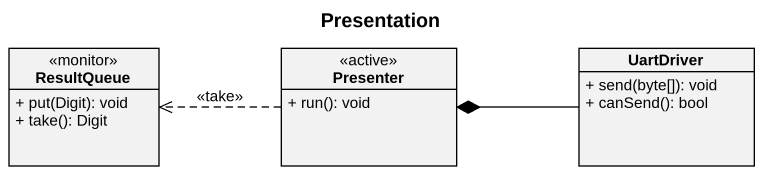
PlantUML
@startuml
title Presentation
hide circle
hide empty members
skinparam classAttributeIconSize 0
class ResultQueue <<monitor>> {
  + put(Digit): void
  + take(): Digit
}
class Presenter <<active>> {
  + run(): void
}
class UartDriver {
  + send(byte[]): void
  + canSend(): bool
}
Presenter .left.> ResultQueue : <<take>>
UartDriver -left-* Presenter
@enduml
